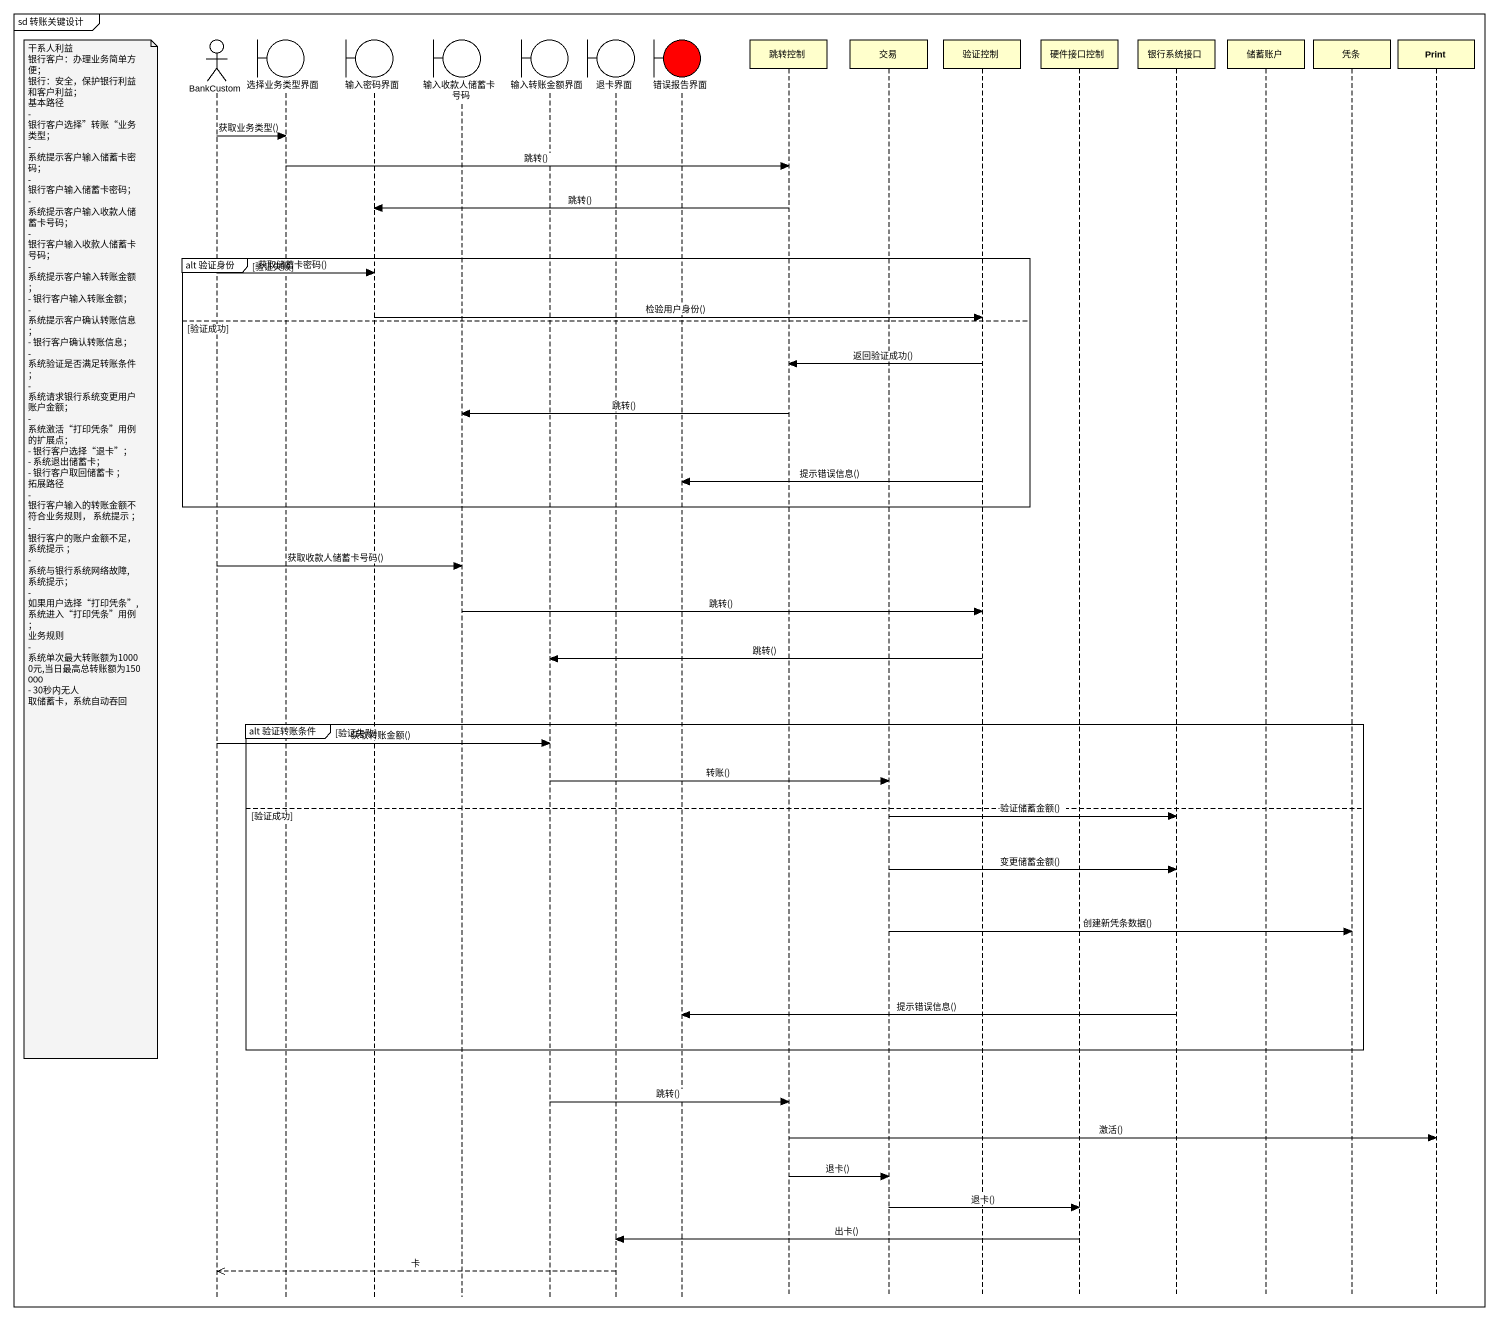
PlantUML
@startuml
mainframe sd 转账关键设计
hide footbox
actor BankCustom
boundary 选择业务类型界面
boundary 输入密码界面
boundary 输入收款人储蓄卡号码
boundary 输入转账金额界面
boundary 退卡界面
boundary 错误报告界面 #FF0000
participant 跳转控制
participant 交易
participant 验证控制
participant 硬件接口控制
participant 银行系统接口
participant 储蓄账户
participant 凭条
participant Print

BankCustom -> 选择业务类型界面 : 获取业务类型()
选择业务类型界面 -> 跳转控制 : 跳转()
跳转控制 -> 输入密码界面 : 跳转()
group alt 验证身份 [验证失败]
  BankCustom -> 输入密码界面 : 获取储蓄卡密码()
  输入密码界面 -> 验证控制 : 检验用户身份()
else 验证成功
  验证控制 -> 跳转控制 : 返回验证成功()
  跳转控制 -> 输入收款人储蓄卡号码 : 跳转()
  验证控制 -> 错误报告界面 : 提示错误信息()
end
note left of BankCustom
  干系人利益
  银行客户：办理业务简单方便；
  银行：安全，保护银行利益和客户利益；
  基本路径
  - 银行客户选择”转账“业务类型；
  - 系统提示客户输入储蓄卡密码；
  - 银行客户输入储蓄卡密码；
  - 系统提示客户输入收款人储蓄卡号码；
  - 银行客户输入收款人储蓄卡号码；
  - 系统提示客户输入转账金额；
  - 银行客户输入转账金额；
  - 系统提示客户确认转账信息；
  - 银行客户确认转账信息；
  - 系统验证是否满足转账条件；
  - 系统请求银行系统变更用户账户金额；
  - 系统激活“打印凭条”用例的扩展点；
  - 银行客户选择“退卡”；
  - 系统退出储蓄卡；
  - 银行客户取回储蓄卡 ；
  拓展路径
  - 银行客户输入的转账金额不符合业务规则， 系统提示 ；
  - 银行客户的账户金额不足，系统提示 ；
  - 系统与银行系统网络故障,系统提示；
  - 如果用户选择“打印凭条”,系统进入“打印凭条”用例；
  业务规则
  - 系统单次最大转账额为10000元,当日最高总转账额为150000
  - 30秒内无人 取储蓄卡，系统自动吞回
end note
BankCustom -> 输入收款人储蓄卡号码 : 获取收款人储蓄卡号码()
输入收款人储蓄卡号码 -> 验证控制 : 跳转()
验证控制 -> 输入转账金额界面 : 跳转()
group alt 验证转账条件 [验证失败]
  BankCustom -> 输入转账金额界面 : 获取转账金额()
  输入转账金额界面 -> 交易 : 转账()
else 验证成功
  交易 -> 银行系统接口 : 验证储蓄金额()
  交易 -> 银行系统接口 : 变更储蓄金额()
  交易 -> 凭条 : 创建新凭条数据()
  银行系统接口 -> 错误报告界面 : 提示错误信息()
end
输入转账金额界面 -> 跳转控制 : 跳转()
跳转控制 -> Print : 激活()
跳转控制 -> 交易 : 退卡()
交易 -> 硬件接口控制 : 退卡()
硬件接口控制 -> 退卡界面 : 出卡()
退卡界面 -->> BankCustom : 卡
@enduml
